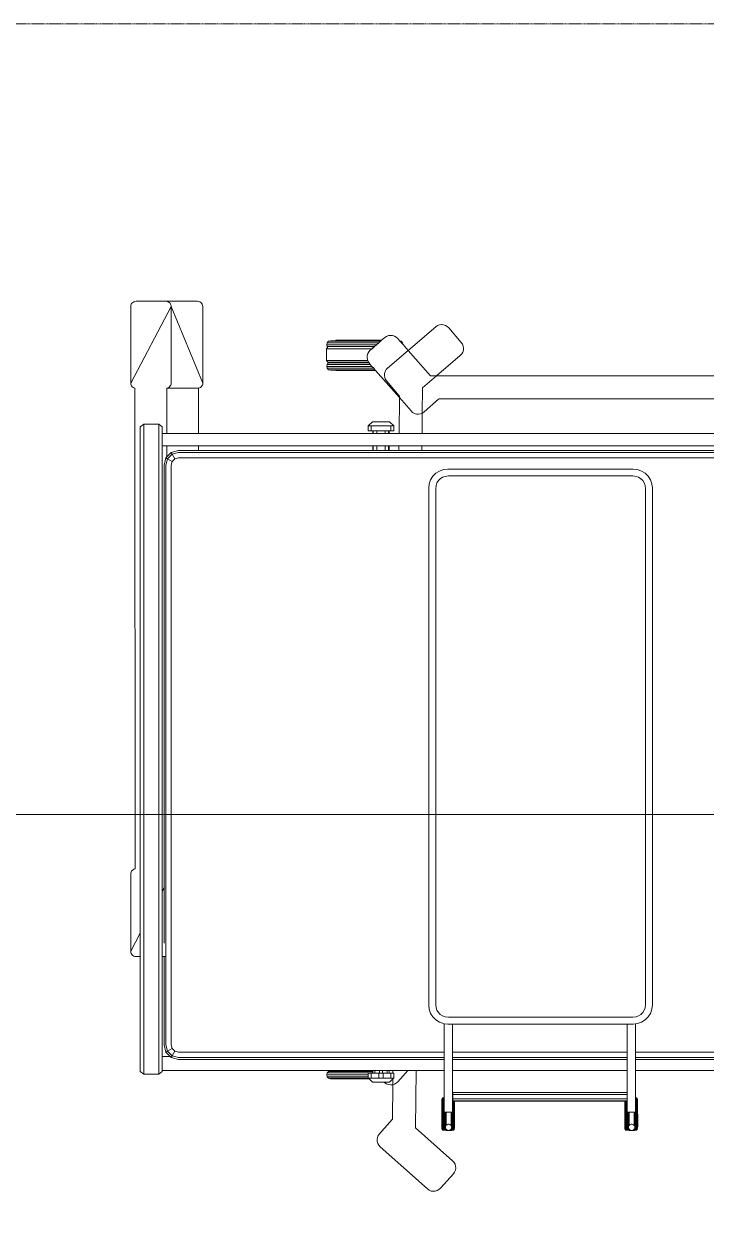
# Model space of a CAD drawing. Header units: millimetres. Extents: x -280308 to 6402717, y -14 to 2073074.
# Drawn here: x 16466 to 17595, y 553913 to 555898 of the extents above; entities that cross this region are included whole.
import ezdxf
from ezdxf.enums import TextEntityAlignment as Align

# ---------------------------------------------------------------- set-up
doc = ezdxf.new("R2010")
doc.units = ezdxf.units.MM
doc.linetypes.add('DASHED2', pattern=[0.375, 0.25, -0.125])
doc.layers.get('0').update_dxf_attribs({"lineweight": 0})
doc.layers.add('A-FURN-EQPM', color=177, linetype='Continuous', lineweight=0)
doc.layers.add('A-Z22-T-Anno_Text', color=152, linetype='Continuous', lineweight=9)
doc.styles.add('TGF_A', font='arial.ttf')

# ---------------------------------------------------------------- blocks, each defined once
blk = doc.blocks.new('A$C872eac23')
at = {"color": 0, "linetype": 'ByBlock', "lineweight": -2}
for p, q in [((-0.4909, -2.1111), (-0.4909, -0.0817)), ((-0.4821, -2.1111), (-0.4821, -0.0817)), ((0.5013, -0.0817), (0.5013, -1.3546)), ((0.5101, -0.0817), (0.5101, -1.3546)), ((0.5133, -0.0817), (0.5133, -1.3546)), ((-0.5224, -0.4326), (-0.5224, -1.7081)), ((-0.5019, -0.4326), (-0.5019, -1.7083)), ((-0.4941, -0.4326), (-0.4941, -1.7084)), ((-0.6176, -0.543), (-0.6176, -1.6843)), ((0.5317, -1.3546), (0.5317, -1.1233)), ((-0.5795, -1.2092), (-0.5795, -1.6803)), ((-0.4516, -1.3338), (-0.4457, -1.3301)), ((-0.4457, -1.3301), (-0.439, -1.3277)), ((-0.439, -1.3277), (-0.4317, -1.3268)), ((-0.4317, -1.3268), (0.4231, -1.3268)), ((0.4231, -1.3268), (0.4304, -1.3277)), ((0.4304, -1.3277), (0.4371, -1.3301)), ((0.4371, -1.3301), (0.443, -1.3338)), ((-0.4627, -1.3514), (-0.4603, -1.3447)), ((-0.4603, -1.3447), (-0.4566, -1.3388)), ((-0.4566, -1.3388), (-0.4516, -1.3338)), ((-0.4499, -1.3498), (-0.4514, -1.354)), ((-0.4475, -1.346), (-0.4499, -1.3498)), ((-0.4444, -1.3429), (-0.4475, -1.346)), ((-0.4406, -1.3405), (-0.4444, -1.3429)), ((-0.4364, -1.3389), (-0.4406, -1.3405)), ((-0.431, -1.3383), (-0.4364, -1.3389)), ((0.4225, -1.3383), (-0.431, -1.3383)), ((0.4278, -1.3389), (0.4225, -1.3383)), ((0.432, -1.3405), (0.4278, -1.3389)), ((0.4358, -1.3429), (0.432, -1.3405)), ((0.4389, -1.346), (0.4358, -1.3429)), ((0.4413, -1.3498), (0.4389, -1.346)), ((0.4429, -1.354), (0.4413, -1.3498)), ((0.443, -1.3338), (0.448, -1.3388)), ((0.448, -1.3388), (0.4517, -1.3447)), ((0.4517, -1.3447), (0.4541, -1.3514)), ((-0.4636, -1.3587), (-0.4627, -1.3514)), ((-0.4636, -1.6652), (-0.4636, -1.3587)), ((-0.4514, -1.354), (-0.4521, -1.3593)), ((-0.4521, -1.3593), (-0.4521, -1.6646)), ((0.4435, -1.3593), (0.4429, -1.354)), ((0.4435, -1.6646), (0.4435, -1.3593)), ((0.4545, -1.3546), (0.4541, -1.3514)), ((0.4545, -1.3546), (0.455, -1.3587)), ((0.5013, -1.3546), (0.4545, -1.3546)), ((0.455, -1.3587), (0.455, -1.3687)), ((0.455, -1.6575), (0.455, -1.3687)), ((0.455, -1.3687), (0.5013, -1.3687)), ((0.5101, -1.3546), (0.5013, -1.3546)), ((0.5013, -1.6575), (0.5013, -1.3687)), ((0.5013, -1.3687), (0.5101, -1.3687)), ((0.5133, -1.3546), (0.5101, -1.3546)), ((0.5101, -1.6575), (0.5101, -1.3687)), ((0.5101, -1.3687), (0.5133, -1.3687)), ((0.5317, -1.3546), (0.5133, -1.3546)), ((0.5133, -1.6575), (0.5133, -1.3687)), ((0.5133, -1.3687), (0.5317, -1.3687)), ((0.5767, -1.3546), (0.5317, -1.3546)), ((0.5317, -1.6575), (0.5317, -1.3687)), ((0.5317, -1.3687), (0.5679, -1.3687)), ((0.5679, -1.3687), (0.5679, -1.6573)), ((0.5679, -1.3687), (0.5683, -1.3687)), ((0.5683, -1.3687), (0.5683, -1.6573)), ((0.5714, -1.3687), (0.5683, -1.3687)), ((0.5714, -1.3687), (0.5714, -1.6573)), ((0.5714, -1.3687), (0.5786, -1.3687)), ((0.577, -1.353), (0.5766, -1.3544)), ((0.5766, -1.3544), (0.5767, -1.3546)), ((0.5821, -1.3544), (0.5766, -1.3544)), ((0.582, -1.3546), (0.5767, -1.3546)), ((0.578, -1.352), (0.577, -1.353)), ((0.577, -1.353), (0.6302, -1.353)), ((0.5781, -1.352), (0.578, -1.352)), ((0.5793, -1.3517), (0.5781, -1.352)), ((0.5781, -1.352), (0.629, -1.352)), ((0.5786, -1.3687), (0.5786, -1.6573)), ((0.5786, -1.3687), (0.5818, -1.3687)), ((0.5828, -1.3517), (0.5793, -1.3517)), ((0.5818, -1.3687), (0.5818, -1.6573)), ((0.5818, -1.3687), (0.5822, -1.3687)), ((0.582, -1.3546), (0.5821, -1.3544)), ((0.5822, -1.3546), (0.582, -1.3546)), ((0.5821, -1.3544), (0.5822, -1.3544)), ((0.5822, -1.3544), (0.6306, -1.3543)), ((0.5822, -1.3544), (0.5822, -1.3546)), ((0.5822, -1.3546), (0.6005, -1.3546)), ((0.5822, -1.3697), (0.5822, -1.3687)), ((0.5822, -1.3687), (0.6005, -1.3687)), ((0.5822, -1.3697), (0.6306, -1.3696)), ((0.5822, -1.3711), (0.5822, -1.3697)), ((0.583, -1.3513), (0.5828, -1.3517)), ((0.5828, -1.3517), (0.6247, -1.3516)), ((0.6245, -1.3512), (0.583, -1.3513)), ((0.6005, -1.3546), (0.6005, -1.3557)), ((0.6005, -1.3557), (0.6005, -1.356)), ((0.6005, -1.3557), (0.6302, -1.3557)), ((0.6005, -1.356), (0.6005, -1.3572)), ((0.6005, -1.3572), (0.6005, -1.3654)), ((0.6189, -1.3572), (0.6005, -1.3572)), ((0.6005, -1.3654), (0.6005, -1.3667)), ((0.6189, -1.3654), (0.6005, -1.3654)), ((0.6005, -1.3667), (0.6005, -1.3669)), ((0.6005, -1.3667), (0.6253, -1.3667)), ((0.6005, -1.3669), (0.6005, -1.3673)), ((0.6005, -1.3669), (0.6253, -1.3669)), ((0.6005, -1.3673), (0.629, -1.3672)), ((0.6005, -1.3673), (0.6005, -1.3683)), ((0.6005, -1.3683), (0.6302, -1.3682)), ((0.6005, -1.3683), (0.6005, -1.3687)), ((0.6085, -1.3559), (0.6099, -1.3559)), ((0.6129, -1.3559), (0.6149, -1.3559)), ((0.617, -1.3559), (0.6191, -1.3559)), ((0.6189, -1.3572), (0.6227, -1.3571)), ((0.6228, -1.3655), (0.6189, -1.3654)), ((0.6271, -1.3559), (0.6205, -1.3559)), ((0.6205, -1.3613), (0.6206, -1.3603)), ((0.6206, -1.3623), (0.6205, -1.3613)), ((0.6206, -1.3603), (0.6209, -1.3593)), ((0.6209, -1.3633), (0.6206, -1.3623)), ((0.6209, -1.3593), (0.6214, -1.3584)), ((0.6214, -1.3642), (0.6209, -1.3633)), ((0.6214, -1.3584), (0.622, -1.3576)), ((0.6221, -1.3649), (0.6214, -1.3642)), ((0.622, -1.3576), (0.6227, -1.3571)), ((0.6228, -1.3655), (0.6221, -1.3649)), ((0.6227, -1.3571), (0.6228, -1.357)), ((0.6228, -1.357), (0.6237, -1.3565)), ((0.6228, -1.3656), (0.6228, -1.3655)), ((0.6237, -1.3661), (0.6228, -1.3656)), ((0.6237, -1.3565), (0.6247, -1.3562)), ((0.6247, -1.3663), (0.6237, -1.3661)), ((0.6247, -1.3516), (0.6245, -1.3512)), ((0.6247, -1.3516), (0.6277, -1.3516)), ((0.6247, -1.3562), (0.6257, -1.3561)), ((0.6257, -1.3664), (0.6247, -1.3663)), ((0.6253, -1.3667), (0.6253, -1.3669)), ((0.6253, -1.3667), (0.6301, -1.3667)), ((0.6253, -1.3669), (0.6278, -1.3669)), ((0.6257, -1.3561), (0.6267, -1.3562)), ((0.6257, -1.3561), (0.6257, -1.3561)), ((0.6257, -1.3664), (0.6267, -1.3663)), ((0.6267, -1.3562), (0.6277, -1.3565)), ((0.6277, -1.3661), (0.6267, -1.3663)), ((0.6287, -1.3559), (0.6275, -1.3559)), ((0.6277, -1.3516), (0.6278, -1.3516)), ((0.6277, -1.3516), (0.6277, -1.3516)), ((0.6277, -1.3565), (0.6286, -1.357)), ((0.6286, -1.3656), (0.6277, -1.3661)), ((0.6278, -1.3516), (0.629, -1.352)), ((0.6278, -1.3669), (0.629, -1.3672)), ((0.6288, -1.3572), (0.6286, -1.357)), ((0.6286, -1.3656), (0.6289, -1.3654)), ((0.6288, -1.3654), (0.6286, -1.3656)), ((0.6288, -1.3572), (0.6289, -1.3572)), ((0.6288, -1.3572), (0.6293, -1.3576)), ((0.6294, -1.3649), (0.6288, -1.3654)), ((0.6288, -1.3654), (0.6289, -1.3654)), ((0.6289, -1.3572), (0.6293, -1.3576)), ((0.6289, -1.3572), (0.631, -1.3572)), ((0.6289, -1.3654), (0.6304, -1.3654)), ((0.629, -1.352), (0.6292, -1.352)), ((0.629, -1.3672), (0.6292, -1.3672)), ((0.6291, -1.3559), (0.6297, -1.3559)), ((0.6292, -1.352), (0.6302, -1.353)), ((0.6292, -1.3672), (0.6302, -1.3682)), ((0.6293, -1.3576), (0.63, -1.3584)), ((0.63, -1.3641), (0.6294, -1.3649)), ((0.63, -1.3559), (0.6298, -1.3559)), ((0.6302, -1.3557), (0.63, -1.3559)), ((0.6301, -1.3559), (0.63, -1.3559)), ((0.6305, -1.3593), (0.63, -1.3584)), ((0.6305, -1.3633), (0.63, -1.3641)), ((0.631, -1.3572), (0.6301, -1.3559)), ((0.631, -1.3654), (0.6301, -1.3667)), ((0.6302, -1.353), (0.6306, -1.3543)), ((0.6306, -1.3543), (0.6302, -1.3557)), ((0.6302, -1.3682), (0.6306, -1.3696)), ((0.6306, -1.3696), (0.6302, -1.371)), ((0.631, -1.3654), (0.6304, -1.3654)), ((0.6308, -1.3603), (0.6305, -1.3593)), ((0.6308, -1.3623), (0.6305, -1.3633)), ((0.6309, -1.3613), (0.6308, -1.3603)), ((0.6308, -1.3623), (0.6309, -1.3613)), ((0.631, -1.3572), (0.631, -1.3654)), ((0.5822, -1.3711), (0.6302, -1.371)), ((0.5822, -1.3721), (0.5822, -1.3711)), ((0.5822, -1.3721), (0.6291, -1.372)), ((0.5822, -1.3724), (0.5822, -1.3721)), ((0.5822, -1.6547), (0.5822, -1.3724)), ((0.5822, -1.3724), (0.583, -1.3724)), ((0.583, -1.3724), (0.583, -1.3725)), ((0.6246, -1.3724), (0.583, -1.3724)), ((0.583, -1.3725), (0.6245, -1.3725)), ((0.6246, -1.3724), (0.6245, -1.3725)), ((0.6246, -1.3724), (0.6277, -1.3724)), ((0.6278, -1.3723), (0.6277, -1.3724)), ((0.6279, -1.3724), (0.6278, -1.3723)), ((0.6291, -1.372), (0.6279, -1.3724)), ((0.6291, -1.372), (0.6292, -1.372)), ((0.6302, -1.371), (0.6292, -1.372)), ((-0.6972, -1.664), (-0.673, -1.6432)), ((-0.673, -1.6432), (-0.6701, -1.6413)), ((-0.6701, -1.6413), (-0.6669, -1.64)), ((-0.6669, -1.64), (-0.6636, -1.6396)), ((-0.6636, -1.6396), (-0.6602, -1.6398)), ((-0.6602, -1.6398), (-0.657, -1.6408)), ((-0.657, -1.6408), (-0.654, -1.6425)), ((-0.654, -1.6425), (-0.6514, -1.6449)), ((-0.6514, -1.6449), (-0.6176, -1.6843)), ((-0.7013, -1.6695), (-0.6996, -1.6665)), ((-0.6996, -1.6665), (-0.6972, -1.664)), ((-0.4627, -1.6725), (-0.4636, -1.6652)), ((-0.4521, -1.6646), (-0.4514, -1.6699)), ((0.4429, -1.6699), (0.4435, -1.6646)), ((0.455, -1.6652), (0.4542, -1.6716)), ((0.455, -1.6575), (0.455, -1.6652)), ((0.5013, -1.6575), (0.455, -1.6575)), ((0.5101, -1.6575), (0.5013, -1.6575)), ((0.5133, -1.6575), (0.5101, -1.6575)), ((0.5317, -1.6575), (0.5133, -1.6575)), ((0.5766, -1.6575), (0.5317, -1.6575)), ((0.5679, -1.6573), (0.5683, -1.6573)), ((0.5714, -1.6573), (0.5683, -1.6573)), ((0.5714, -1.6573), (0.5766, -1.6573)), ((0.5766, -1.6573), (0.5766, -1.6574)), ((0.5766, -1.6573), (0.5786, -1.6573)), ((0.5766, -1.6574), (0.5766, -1.6575)), ((0.5766, -1.6574), (0.5821, -1.6574)), ((0.5821, -1.6575), (0.5766, -1.6575)), ((0.5818, -1.6573), (0.5786, -1.6573)), ((0.5818, -1.6573), (0.5822, -1.6573)), ((0.5821, -1.6575), (0.5821, -1.6574)), ((0.5821, -1.6574), (0.5822, -1.6574)), ((0.5822, -1.6575), (0.5821, -1.6575)), ((0.5822, -1.655), (0.5822, -1.6547)), ((0.5822, -1.6547), (0.5828, -1.6547)), ((0.5822, -1.656), (0.5822, -1.655)), ((0.5822, -1.655), (0.629, -1.655)), ((0.5822, -1.6573), (0.5822, -1.656)), ((0.5822, -1.656), (0.6302, -1.656)), ((0.5822, -1.6574), (0.6306, -1.6573)), ((0.5822, -1.6574), (0.5822, -1.6575)), ((0.5822, -1.6575), (0.6005, -1.6575)), ((0.583, -1.6543), (0.5828, -1.6547)), ((0.5828, -1.6547), (0.6247, -1.6546)), ((0.6245, -1.6542), (0.583, -1.6543)), ((0.6005, -1.6575), (0.6005, -1.6587)), ((0.6005, -1.6587), (0.6005, -1.659)), ((0.6005, -1.6587), (0.6302, -1.6587)), ((0.6005, -1.659), (0.6005, -1.6602)), ((0.6005, -1.6602), (0.6005, -1.6685)), ((0.6189, -1.6602), (0.6005, -1.6602)), ((0.6085, -1.659), (0.6099, -1.659)), ((0.6129, -1.659), (0.6149, -1.659)), ((0.617, -1.6589), (0.6191, -1.6589)), ((0.6189, -1.6602), (0.6227, -1.6601)), ((0.6271, -1.6589), (0.6205, -1.6589)), ((0.6205, -1.6643), (0.6206, -1.6633)), ((0.6206, -1.6653), (0.6205, -1.6643)), ((0.6206, -1.6633), (0.6209, -1.6623)), ((0.6209, -1.6663), (0.6206, -1.6653)), ((0.6209, -1.6623), (0.6214, -1.6614)), ((0.6214, -1.6672), (0.6209, -1.6663)), ((0.6214, -1.6614), (0.622, -1.6606)), ((0.6221, -1.668), (0.6214, -1.6672)), ((0.622, -1.6606), (0.6227, -1.6601)), ((0.6227, -1.6601), (0.6228, -1.66)), ((0.6228, -1.66), (0.6237, -1.6595)), ((0.6237, -1.6595), (0.6247, -1.6592)), ((0.6247, -1.6546), (0.6245, -1.6542)), ((0.6247, -1.6546), (0.6277, -1.6546)), ((0.6247, -1.6592), (0.6257, -1.6591)), ((0.6257, -1.6591), (0.6267, -1.6592)), ((0.6257, -1.6591), (0.6257, -1.6591)), ((0.6263, -1.719), (0.6811, -1.6576)), ((0.6267, -1.6592), (0.6277, -1.6595)), ((0.6287, -1.6589), (0.6275, -1.6589)), ((0.6277, -1.6546), (0.6278, -1.6546)), ((0.6277, -1.6546), (0.6277, -1.6546)), ((0.6277, -1.6595), (0.6286, -1.66)), ((0.6278, -1.6546), (0.629, -1.655)), ((0.6288, -1.6602), (0.6286, -1.66)), ((0.6288, -1.6602), (0.6289, -1.6602)), ((0.6288, -1.6602), (0.6293, -1.6606)), ((0.6289, -1.6602), (0.6293, -1.6606)), ((0.6289, -1.6602), (0.631, -1.6602)), ((0.6292, -1.655), (0.629, -1.655)), ((0.6291, -1.6589), (0.6297, -1.6589)), ((0.6292, -1.655), (0.6302, -1.656)), ((0.6293, -1.6606), (0.63, -1.6614)), ((0.63, -1.6672), (0.6294, -1.6679)), ((0.63, -1.6589), (0.6298, -1.6589)), ((0.6302, -1.6587), (0.63, -1.6589)), ((0.6301, -1.6589), (0.63, -1.6589)), ((0.6305, -1.6623), (0.63, -1.6614)), ((0.6305, -1.6663), (0.63, -1.6672)), ((0.631, -1.6602), (0.6301, -1.6589)), ((0.6302, -1.656), (0.6306, -1.6573)), ((0.6306, -1.6573), (0.6302, -1.6587)), ((0.6308, -1.6633), (0.6305, -1.6623)), ((0.6308, -1.6653), (0.6305, -1.6663)), ((0.6309, -1.6643), (0.6308, -1.6633)), ((0.6308, -1.6653), (0.6309, -1.6643)), ((0.631, -1.6602), (0.631, -1.6684)), ((0.6811, -1.6576), (0.6837, -1.6552)), ((0.6837, -1.6552), (0.6867, -1.6536)), ((0.6867, -1.6536), (0.69, -1.6527)), ((0.69, -1.6527), (0.6933, -1.6525)), ((0.6933, -1.6525), (0.6967, -1.653)), ((0.6967, -1.653), (0.6999, -1.6543)), ((0.6999, -1.6543), (0.7028, -1.6563)), ((0.7028, -1.6563), (0.7265, -1.6775)), ((-0.7025, -1.6761), (-0.7023, -1.6728)), ((-0.702, -1.6794), (-0.7025, -1.6761)), ((-0.7023, -1.6728), (-0.7013, -1.6695)), ((-0.7008, -1.6827), (-0.702, -1.6794)), ((-0.6988, -1.6856), (-0.7008, -1.6827)), ((-0.6598, -1.731), (-0.6988, -1.6856)), ((-0.6176, -1.6843), (-0.5978, -1.7074)), ((-0.6176, -1.6941), (-0.6176, -1.6843)), ((-0.5795, -1.6803), (-0.5794, -1.6804)), ((-0.5794, -1.6804), (-0.5793, -1.6805)), ((-0.5794, -1.6804), (-0.5794, -1.6804)), ((-0.5793, -1.6805), (-0.5792, -1.6806)), ((-0.5792, -1.6806), (-0.5791, -1.6807)), ((-0.5792, -1.6806), (-0.5792, -1.6806)), ((-0.5791, -1.6807), (-0.5581, -1.7047)), ((-0.5791, -1.6807), (-0.5791, -1.6807)), ((-0.4603, -1.6793), (-0.4627, -1.6725)), ((-0.4566, -1.6852), (-0.4603, -1.6793)), ((-0.4516, -1.6901), (-0.4566, -1.6852)), ((-0.4514, -1.6699), (-0.4499, -1.6742)), ((-0.4499, -1.6742), (-0.4475, -1.6779)), ((-0.4475, -1.6779), (-0.4444, -1.6811)), ((-0.4444, -1.6811), (-0.4406, -1.6835)), ((-0.4406, -1.6835), (-0.4364, -1.685)), ((-0.4364, -1.685), (-0.431, -1.6856)), ((-0.431, -1.6856), (0.4225, -1.6856)), ((0.4225, -1.6856), (0.4278, -1.685)), ((0.4278, -1.685), (0.432, -1.6835)), ((0.432, -1.6835), (0.4358, -1.6811)), ((0.4358, -1.6811), (0.4389, -1.6779)), ((0.4389, -1.6779), (0.4413, -1.6742)), ((0.4413, -1.6742), (0.4429, -1.6699)), ((0.448, -1.6852), (0.443, -1.6901)), ((0.4517, -1.6793), (0.448, -1.6852)), ((0.4541, -1.6725), (0.4517, -1.6793)), ((0.4541, -1.6725), (0.4542, -1.6716)), ((0.4542, -1.6716), (0.5013, -1.6716)), ((0.5013, -2.1111), (0.5013, -1.6716)), ((0.5013, -1.6716), (0.5101, -1.6716)), ((0.5101, -2.1111), (0.5101, -1.6716)), ((0.5101, -1.6716), (0.5133, -1.6716)), ((0.5133, -2.1111), (0.5133, -1.6716)), ((0.5133, -1.6716), (0.5317, -1.6716)), ((0.5317, -1.7181), (0.5317, -1.6716)), ((0.5769, -1.6716), (0.5317, -1.6716)), ((0.5769, -1.6716), (0.5766, -1.6727)), ((0.5766, -1.6727), (0.6306, -1.6726)), ((0.5766, -1.6727), (0.577, -1.6741)), ((0.5769, -1.6716), (0.6005, -1.6716)), ((0.577, -1.6741), (0.6302, -1.674)), ((0.577, -1.6741), (0.578, -1.6751)), ((0.5782, -1.6751), (0.578, -1.6751)), ((0.5782, -1.6751), (0.6291, -1.675)), ((0.5782, -1.6751), (0.5794, -1.6754)), ((0.5794, -1.6754), (0.583, -1.6754)), ((0.583, -1.6754), (0.583, -1.6756)), ((0.583, -1.6754), (0.6246, -1.6754)), ((0.583, -1.6756), (0.6245, -1.6755)), ((0.6189, -1.6684), (0.6005, -1.6685)), ((0.6005, -1.6685), (0.6005, -1.6697)), ((0.6005, -1.6697), (0.6005, -1.6699)), ((0.6005, -1.6697), (0.6253, -1.6697)), ((0.6005, -1.6699), (0.6005, -1.6703)), ((0.6005, -1.6699), (0.6253, -1.6699)), ((0.6005, -1.6703), (0.6005, -1.6713)), ((0.6005, -1.6703), (0.629, -1.6703)), ((0.6005, -1.6713), (0.6005, -1.6716)), ((0.6005, -1.6713), (0.6302, -1.6713)), ((0.6228, -1.6685), (0.6189, -1.6684)), ((0.6228, -1.6685), (0.6221, -1.668)), ((0.6228, -1.6686), (0.6228, -1.6685)), ((0.6237, -1.6691), (0.6228, -1.6686)), ((0.6247, -1.6694), (0.6237, -1.6691)), ((0.6246, -1.6754), (0.6245, -1.6755)), ((0.6246, -1.6754), (0.6279, -1.6754)), ((0.6257, -1.6695), (0.6247, -1.6694)), ((0.6253, -1.6697), (0.6253, -1.6699)), ((0.6253, -1.6697), (0.6301, -1.6697)), ((0.6253, -1.6699), (0.6277, -1.6699)), ((0.6257, -1.6695), (0.6267, -1.6694)), ((0.6277, -1.6691), (0.6267, -1.6694)), ((0.6286, -1.6686), (0.6277, -1.6691)), ((0.6278, -1.6699), (0.6277, -1.6699)), ((0.6278, -1.6699), (0.6278, -1.6699)), ((0.6278, -1.6699), (0.629, -1.6703)), ((0.6291, -1.675), (0.6279, -1.6754)), ((0.6286, -1.6686), (0.6289, -1.6684)), ((0.6288, -1.6684), (0.6286, -1.6686)), ((0.6294, -1.6679), (0.6288, -1.6684)), ((0.6288, -1.6684), (0.6289, -1.6684)), ((0.6289, -1.6684), (0.6304, -1.6684)), ((0.629, -1.6703), (0.6292, -1.6703)), ((0.6292, -1.675), (0.6291, -1.675)), ((0.6292, -1.6703), (0.6302, -1.6713)), ((0.6302, -1.674), (0.6292, -1.675)), ((0.631, -1.6684), (0.6301, -1.6697)), ((0.6302, -1.6713), (0.6306, -1.6726)), ((0.6306, -1.6726), (0.6302, -1.674)), ((0.631, -1.6684), (0.6304, -1.6684)), ((0.7265, -1.6775), (0.7288, -1.6801)), ((0.7288, -1.6801), (0.7305, -1.6831)), ((0.7305, -1.6831), (0.7314, -1.6864)), ((0.7314, -1.6864), (0.7316, -1.6898)), ((-0.6598, -1.731), (-0.6176, -1.6941)), ((-0.5978, -1.7074), (-0.556, -1.7078)), ((-0.5581, -1.7047), (-0.5561, -1.7076)), ((-0.5561, -1.7076), (-0.556, -1.7078)), ((-0.4457, -1.6939), (-0.4516, -1.6901)), ((-0.439, -1.6963), (-0.4457, -1.6939)), ((-0.4317, -1.6971), (-0.439, -1.6963)), ((0.4231, -1.6971), (-0.4317, -1.6971)), ((0.4304, -1.6963), (0.4231, -1.6971)), ((0.4371, -1.6939), (0.4304, -1.6963)), ((0.443, -1.6901), (0.4371, -1.6939)), ((0.7277, -1.6992), (0.658, -1.7773)), ((0.7298, -1.6963), (0.7277, -1.6992)), ((0.7311, -1.6931), (0.7298, -1.6963)), ((0.7316, -1.6898), (0.7311, -1.6931)), ((-0.5596, -1.7263), (-0.5817, -1.7456)), ((-0.5572, -1.7237), (-0.5596, -1.7263)), ((-0.5555, -1.7207), (-0.5572, -1.7237)), ((-0.5224, -1.7081), (-0.556, -1.7078)), ((-0.556, -1.7078), (-0.5549, -1.7108)), ((-0.5546, -1.7175), (-0.5555, -1.7207)), ((-0.5549, -1.7108), (-0.5544, -1.7141)), ((-0.5544, -1.7141), (-0.5546, -1.7175)), ((-0.5224, -1.7081), (-0.5224, -1.7462)), ((-0.5019, -1.7083), (-0.4941, -1.7084)), ((-0.5019, -1.7083), (-0.5019, -1.7464)), ((-0.4941, -1.7084), (-0.4941, -1.7465)), ((0.5317, -1.7181), (0.6263, -1.719)), ((0.5317, -1.7319), (0.5317, -1.7181)), ((-0.6796, -1.7483), (-0.6754, -1.7447)), ((-0.6754, -1.7447), (-0.6749, -1.7426)), ((-0.6754, -1.7447), (-0.6749, -1.7442)), ((-0.6749, -1.7426), (-0.6726, -1.7403)), ((-0.6749, -1.7442), (-0.6726, -1.7421)), ((-0.6749, -1.7426), (-0.6749, -1.7442)), ((-0.6726, -1.7403), (-0.6695, -1.7395)), ((-0.6726, -1.7421), (-0.6695, -1.7395)), ((-0.6726, -1.7403), (-0.6726, -1.7421)), ((-0.6695, -1.7395), (-0.6598, -1.731)), ((-0.6306, -1.7651), (-0.6598, -1.731)), ((-0.5817, -1.7456), (-0.6268, -1.7851)), ((-0.5848, -1.746), (-0.609, -1.7667)), ((-0.5847, -1.7459), (-0.5848, -1.746)), ((-0.5848, -1.746), (-0.5848, -1.746)), ((-0.5846, -1.7458), (-0.5847, -1.7459)), ((-0.5847, -1.7459), (-0.5847, -1.7459)), ((-0.5845, -1.7457), (-0.5846, -1.7458)), ((-0.5844, -1.7456), (-0.5845, -1.7457)), ((-0.5845, -1.7457), (-0.5845, -1.7457)), ((-0.5817, -1.7456), (-0.5844, -1.7456)), ((-0.5817, -1.7456), (-0.5224, -1.7462)), ((-0.5224, -1.7462), (-0.5224, -1.7626)), ((-0.5019, -1.7464), (-0.4941, -1.7465)), ((-0.5019, -1.7464), (-0.5019, -1.7626)), ((-0.4941, -1.7465), (-0.4941, -1.7626)), ((0.5317, -1.7319), (0.5504, -1.7483)), ((0.5317, -1.7563), (0.5317, -1.7319)), ((-0.6848, -1.7605), (-0.6846, -1.7571)), ((-0.6843, -1.7638), (-0.6848, -1.7605)), ((-0.6846, -1.7571), (-0.6836, -1.7539)), ((-0.683, -1.767), (-0.6843, -1.7638)), ((-0.6836, -1.7539), (-0.6819, -1.7509)), ((-0.681, -1.7699), (-0.683, -1.767)), ((-0.6819, -1.7509), (-0.6796, -1.7483)), ((-0.628, -1.7675), (-0.6306, -1.7651)), ((-0.609, -1.7667), (-0.6119, -1.7687)), ((-0.5348, -1.7551), (-0.5416, -1.762)), ((-0.5416, -1.762), (-0.5416, -1.7903)), ((-0.5267, -1.7551), (-0.5348, -1.7551)), ((-0.5348, -1.7551), (-0.5348, -1.76)), ((-0.5267, -1.76), (-0.5348, -1.76)), ((-0.5348, -1.76), (-0.5348, -1.7922)), ((-0.5267, -1.7551), (-0.5267, -1.76)), ((-0.5267, -1.7626), (-0.5267, -1.76)), ((-0.5224, -1.7626), (-0.5267, -1.7626)), ((-0.5267, -1.7626), (-0.5267, -1.7634)), ((-0.5267, -1.7634), (-0.5224, -1.7634)), ((-0.5267, -1.7694), (-0.5267, -1.7634)), ((-0.5224, -1.7626), (-0.5224, -1.7634)), ((-0.5224, -1.7634), (-0.5224, -1.7694)), ((-0.4941, -1.7626), (-0.5019, -1.7626)), ((-0.5019, -1.7634), (-0.5019, -1.7626)), ((-0.5019, -1.7634), (-0.4941, -1.7634)), ((-0.5019, -1.7694), (-0.5019, -1.7634)), ((-0.4941, -1.7626), (-0.4941, -1.7634)), ((-0.4941, -1.7634), (-0.4941, -1.7694)), ((0.5363, -1.7563), (0.5317, -1.7563)), ((0.5317, -1.7626), (0.5317, -1.7563)), ((0.5363, -1.7626), (0.5317, -1.7626)), ((0.5317, -1.7658), (0.5317, -1.7626)), ((0.5317, -1.7658), (0.5363, -1.7658)), ((0.5317, -1.7738), (0.5317, -1.7658)), ((0.5444, -1.7551), (0.5363, -1.7551)), ((0.5363, -1.7563), (0.5363, -1.7551)), ((0.5363, -1.76), (0.5363, -1.7563)), ((0.5363, -1.76), (0.5363, -1.7626)), ((0.5363, -1.76), (0.5444, -1.76)), ((0.5363, -1.7626), (0.5363, -1.7658)), ((0.5363, -1.7725), (0.5363, -1.7658)), ((0.5456, -1.7564), (0.5444, -1.7551)), ((0.5444, -1.7551), (0.5444, -1.76)), ((0.5444, -1.76), (0.5444, -1.7725)), ((0.5511, -1.762), (0.5456, -1.7564)), ((0.5552, -1.7565), (0.5456, -1.7564)), ((0.5504, -1.7483), (0.5528, -1.7509)), ((0.5511, -1.7708), (0.5511, -1.762)), ((0.5539, -1.767), (0.5519, -1.7699)), ((0.5528, -1.7509), (0.5545, -1.7539)), ((0.5551, -1.7638), (0.5539, -1.767)), ((0.5545, -1.7539), (0.5552, -1.7565)), ((0.5556, -1.7605), (0.5551, -1.7638)), ((0.5552, -1.7565), (0.6122, -1.757)), ((0.5552, -1.7565), (0.5554, -1.7571)), ((0.5554, -1.7571), (0.5556, -1.7605)), ((0.6122, -1.757), (0.6126, -1.7574)), ((0.6364, -1.7786), (0.6126, -1.7574)), ((-0.6766, -1.775), (-0.681, -1.7699)), ((-0.6758, -1.7759), (-0.6766, -1.775)), ((-0.6766, -1.775), (-0.6766, -1.851)), ((-0.6749, -1.7769), (-0.6758, -1.7759)), ((-0.6758, -1.8514), (-0.6758, -1.7759)), ((-0.6726, -1.7796), (-0.6749, -1.7769)), ((-0.6749, -1.8627), (-0.6749, -1.7769)), ((-0.6693, -1.7833), (-0.6726, -1.7796)), ((-0.6726, -1.8651), (-0.6726, -1.7796)), ((-0.6661, -1.7869), (-0.6693, -1.7833)), ((-0.6693, -1.7833), (-0.6693, -1.866)), ((-0.6656, -1.7875), (-0.6661, -1.7869)), ((-0.6661, -1.7869), (-0.6661, -1.8651)), ((-0.6279, -1.7861), (-0.6303, -1.7882)), ((-0.625, -1.7692), (-0.628, -1.7675)), ((-0.6271, -1.7854), (-0.6279, -1.7861)), ((-0.6279, -1.7861), (-0.6279, -1.8627)), ((-0.6268, -1.7851), (-0.6271, -1.7854)), ((-0.6271, -1.7854), (-0.6271, -1.8511)), ((-0.6268, -1.851), (-0.6268, -1.7851)), ((-0.6218, -1.7702), (-0.625, -1.7692)), ((-0.6185, -1.7704), (-0.6218, -1.7702)), ((-0.6151, -1.77), (-0.6185, -1.7704)), ((-0.6119, -1.7687), (-0.6151, -1.77)), ((-0.5224, -1.7694), (-0.5267, -1.7694)), ((-0.5267, -1.7694), (-0.5267, -1.7829)), ((-0.5224, -1.7829), (-0.5267, -1.7829)), ((-0.5267, -1.7829), (-0.5267, -1.7888)), ((-0.5224, -1.7694), (-0.5224, -1.7829)), ((-0.5224, -1.7829), (-0.5224, -1.7888)), ((-0.4941, -1.7694), (-0.5019, -1.7694)), ((-0.5019, -1.7829), (-0.5019, -1.7694)), ((-0.4941, -1.7829), (-0.5019, -1.7829)), ((-0.5019, -1.7888), (-0.5019, -1.7829)), ((-0.4941, -1.7694), (-0.4941, -1.7829)), ((-0.4941, -1.7829), (-0.4941, -1.7888)), ((0.5317, -1.7738), (0.5363, -1.7738)), ((0.5317, -1.7785), (0.5317, -1.7738)), ((0.5317, -1.7785), (0.5363, -1.7785)), ((0.5317, -1.7865), (0.5317, -1.7785)), ((0.5317, -1.7865), (0.5363, -1.7865)), ((0.5317, -1.7896), (0.5317, -1.7865)), ((0.5363, -1.7725), (0.5444, -1.7725)), ((0.5363, -1.7738), (0.5363, -1.7725)), ((0.5363, -1.7785), (0.5363, -1.7738)), ((0.5363, -1.7798), (0.5363, -1.7785)), ((0.5363, -1.7798), (0.5444, -1.7798)), ((0.5363, -1.7865), (0.5363, -1.7798)), ((0.5363, -1.7865), (0.5363, -1.7896)), ((0.5444, -1.7798), (0.5444, -1.7725)), ((0.5444, -1.7798), (0.5444, -1.7922)), ((0.5519, -1.7699), (0.5511, -1.7708)), ((0.5511, -1.7903), (0.5511, -1.7708)), ((0.6393, -1.7806), (0.6364, -1.7786)), ((0.6424, -1.7819), (0.6393, -1.7806)), ((0.6458, -1.7825), (0.6424, -1.7819)), ((0.6491, -1.7823), (0.6458, -1.7825)), ((0.6524, -1.7813), (0.6491, -1.7823)), ((0.6554, -1.7797), (0.6524, -1.7813)), ((0.658, -1.7773), (0.6554, -1.7797)), ((-0.6627, -1.7909), (-0.6656, -1.7875)), ((-0.6656, -1.7912), (-0.6656, -1.7878)), ((-0.6601, -1.7938), (-0.6627, -1.7909)), ((-0.6627, -1.7909), (-0.6627, -1.8661)), ((-0.6575, -1.7962), (-0.6601, -1.7938)), ((-0.6545, -1.7979), (-0.6575, -1.7962)), ((-0.6512, -1.7988), (-0.6545, -1.7979)), ((-0.6479, -1.7991), (-0.6512, -1.7988)), ((-0.6445, -1.7986), (-0.6479, -1.7991)), ((-0.6434, -1.7981), (-0.6445, -1.7986)), ((-0.6414, -1.7973), (-0.6434, -1.7981)), ((-0.6434, -1.7981), (-0.6434, -1.8661)), ((-0.6404, -1.7967), (-0.6414, -1.7973)), ((-0.6399, -1.7963), (-0.6404, -1.7967)), ((-0.6404, -1.8528), (-0.6404, -1.7967)), ((-0.6391, -1.7957), (-0.6399, -1.7963)), ((-0.6399, -1.8528), (-0.6399, -1.7963)), ((-0.6384, -1.7953), (-0.6391, -1.7957)), ((-0.6391, -1.8627), (-0.6391, -1.7957)), ((-0.6367, -1.7938), (-0.6384, -1.7953)), ((-0.6335, -1.791), (-0.6367, -1.7938)), ((-0.6367, -1.8651), (-0.6367, -1.7938)), ((-0.6303, -1.7882), (-0.6335, -1.791)), ((-0.6335, -1.791), (-0.6335, -1.866)), ((-0.6303, -1.7882), (-0.6303, -1.8651)), ((-0.5348, -1.7971), (-0.5416, -1.7903)), ((-0.5267, -1.7922), (-0.5348, -1.7922)), ((-0.5348, -1.7971), (-0.5348, -1.7922)), ((-0.5267, -1.7971), (-0.5348, -1.7971)), ((-0.5224, -1.7888), (-0.5267, -1.7888)), ((-0.5267, -1.7888), (-0.5267, -1.7896)), ((-0.5224, -1.7896), (-0.5267, -1.7896)), ((-0.5267, -1.7922), (-0.5267, -1.7896)), ((-0.5267, -1.7922), (-0.5267, -1.7971)), ((-0.5224, -1.7888), (-0.5224, -1.7896)), ((-0.5224, -1.7896), (-0.5224, -2.0781)), ((-0.4941, -1.7888), (-0.5019, -1.7888)), ((-0.5019, -1.7896), (-0.5019, -1.7888)), ((-0.4941, -1.7896), (-0.5019, -1.7896)), ((-0.5019, -1.7896), (-0.5019, -2.0781)), ((-0.4941, -1.7888), (-0.4941, -1.7896)), ((-0.4941, -1.7896), (-0.4941, -2.0781)), ((0.5317, -1.7896), (0.5346, -1.7896)), ((0.5317, -1.7929), (0.5317, -1.7896)), ((0.5319, -1.7928), (0.5317, -1.7929)), ((0.5317, -1.7929), (0.5317, -1.8641)), ((0.5324, -1.7922), (0.5319, -1.7928)), ((0.5319, -1.8528), (0.5319, -1.7928)), ((0.5333, -1.7912), (0.5324, -1.7922)), ((0.5324, -1.7922), (0.5324, -1.8528)), ((0.5346, -1.7896), (0.5333, -1.7912)), ((0.5333, -1.7912), (0.5333, -1.8627)), ((0.5346, -1.7896), (0.5356, -1.7896)), ((0.5356, -1.7896), (0.5363, -1.7896)), ((0.5356, -1.7896), (0.5356, -1.8651)), ((0.5363, -1.7896), (0.5363, -1.7922)), ((0.5363, -1.7922), (0.5444, -1.7922)), ((0.5363, -1.7922), (0.5363, -1.7971)), ((0.5363, -1.7971), (0.5388, -1.7971)), ((0.5388, -1.7971), (0.542, -1.7971)), ((0.5388, -1.866), (0.5388, -1.7971)), ((0.542, -1.7971), (0.5444, -1.7971)), ((0.542, -1.8651), (0.542, -1.7971)), ((0.5444, -1.7959), (0.5444, -1.7922)), ((0.5444, -1.7971), (0.5444, -1.7959)), ((0.5444, -1.7971), (0.5452, -1.7962)), ((0.5444, -1.7971), (0.5444, -1.7971)), ((0.5444, -1.7971), (0.5444, -1.8027)), ((0.5444, -1.8627), (0.5444, -1.8027)), ((0.5452, -1.7962), (0.5455, -1.7959)), ((0.5452, -1.7962), (0.5452, -1.8511)), ((0.5455, -1.7959), (0.5511, -1.7903)), ((0.5455, -1.851), (0.5455, -1.7959)), ((-0.6766, -1.851), (-0.6758, -1.8514)), ((-0.6758, -1.8595), (-0.6758, -1.8514)), ((-0.6758, -1.8595), (-0.6749, -1.8627)), ((-0.6749, -1.8627), (-0.6726, -1.8651)), ((-0.6726, -1.8651), (-0.6693, -1.866)), ((-0.6693, -1.866), (-0.6661, -1.8651)), ((-0.6661, -1.8651), (-0.6653, -1.8643)), ((-0.6654, -1.8642), (-0.6653, -1.8643)), ((-0.6653, -1.8643), (-0.6627, -1.8661)), ((-0.6627, -1.8661), (-0.6434, -1.8661)), ((-0.6434, -1.8661), (-0.6404, -1.864)), ((-0.6404, -1.8528), (-0.6399, -1.8528)), ((-0.6404, -1.864), (-0.6404, -1.8528)), ((-0.6399, -1.8595), (-0.6399, -1.8528)), ((-0.6399, -1.8595), (-0.6391, -1.8627)), ((-0.6391, -1.8627), (-0.6367, -1.8651)), ((-0.6367, -1.8651), (-0.6335, -1.866)), ((-0.6335, -1.866), (-0.6303, -1.8651)), ((-0.6303, -1.8651), (-0.6279, -1.8627)), ((-0.6279, -1.8627), (-0.6271, -1.8595)), ((-0.6271, -1.8511), (-0.6268, -1.851)), ((-0.6271, -1.8511), (-0.6271, -1.8595)), ((0.5317, -1.8641), (0.5319, -1.864)), ((0.5317, -1.8641), (0.5317, -2.1382)), ((0.5319, -1.8528), (0.5324, -1.8528)), ((0.5319, -1.864), (0.5319, -1.8528)), ((0.5324, -1.8595), (0.5324, -1.8528)), ((0.5324, -1.8595), (0.5333, -1.8627)), ((0.5333, -1.8627), (0.5356, -1.8651)), ((0.5356, -1.8651), (0.5388, -1.866)), ((0.5388, -1.866), (0.542, -1.8651)), ((0.542, -1.8651), (0.5444, -1.8627)), ((0.5444, -1.8627), (0.5452, -1.8595)), ((0.5452, -1.8511), (0.5455, -1.851)), ((0.5452, -1.8511), (0.5452, -1.8595)), ((-0.7409, -2.0779), (-0.7411, -2.0799)), ((-0.7411, -2.0799), (-0.7411, -2.1321)), ((-0.7402, -2.076), (-0.7409, -2.0779)), ((-0.7392, -2.0744), (-0.7402, -2.076)), ((-0.7378, -2.073), (-0.7392, -2.0744)), ((-0.7362, -2.0719), (-0.7378, -2.073)), ((-0.7343, -2.0713), (-0.7362, -2.0719)), ((-0.7323, -2.071), (-0.7343, -2.0713)), ((-0.6059, -2.071), (-0.7323, -2.1233)), ((-0.6059, -2.071), (-0.7323, -2.071)), ((-0.6042, -2.0712), (-0.6059, -2.071)), ((-0.6025, -2.0717), (-0.6042, -2.0712)), ((-0.601, -2.0725), (-0.6025, -2.0717)), ((-0.5997, -2.0736), (-0.601, -2.0725)), ((-0.5986, -2.0749), (-0.5997, -2.0736)), ((-0.5978, -2.0764), (-0.5986, -2.0749)), ((-0.5973, -2.0781), (-0.5978, -2.0764)), ((-0.5973, -2.1303), (-0.5973, -2.0781)), ((-0.5224, -2.0781), (-0.5973, -2.0781)), ((-0.5224, -2.0781), (-0.5224, -2.1303)), ((-0.4941, -2.0781), (-0.5019, -2.0781)), ((-0.5019, -2.1303), (-0.5019, -2.0781)), ((-0.4941, -2.1111), (-0.4941, -2.0781)), ((-0.7378, -2.1252), (-0.7362, -2.1242)), ((-0.7362, -2.1242), (-0.7343, -2.1235)), ((-0.7343, -2.1235), (-0.7323, -2.1233)), ((-0.7323, -2.1233), (-0.6059, -2.1233)), ((-0.6059, -2.1903), (-0.7323, -2.1233)), ((-0.6059, -2.1233), (-0.6042, -2.1235)), ((-0.6042, -2.1235), (-0.6025, -2.124)), ((-0.6025, -2.124), (-0.601, -2.1248)), ((-0.4941, -2.1111), (-0.4909, -2.1232)), ((-0.4909, -2.1111), (-0.4881, -2.1215)), ((-0.4909, -2.1232), (-0.4881, -2.1215)), ((-0.4909, -2.1232), (-0.4837, -2.1303)), ((-0.4881, -2.1215), (-0.4805, -2.1171)), ((-0.4881, -2.1215), (-0.4805, -2.1292)), ((-0.4821, -2.1111), (-0.4805, -2.1171)), ((-0.4805, -2.1171), (-0.476, -2.1215)), ((-0.4805, -2.1292), (-0.476, -2.1215)), ((-0.476, -2.1215), (-0.47, -2.1232)), ((-0.47, -2.1232), (0.4892, -2.1232)), ((0.4892, -2.1232), (0.4952, -2.1215)), ((0.4952, -2.1215), (0.4996, -2.1171)), ((0.4996, -2.1292), (0.4952, -2.1215)), ((0.4996, -2.1171), (0.5013, -2.1111)), ((0.5073, -2.1215), (0.4996, -2.1171)), ((0.4996, -2.1292), (0.5073, -2.1215)), ((0.5073, -2.1215), (0.5101, -2.1111)), ((0.5101, -2.1232), (0.5073, -2.1215)), ((0.5084, -2.1248), (0.5101, -2.1232)), ((0.5101, -2.1232), (0.5133, -2.1111)), ((-0.7411, -2.1321), (-0.7409, -2.1301)), ((-0.7411, -2.1814), (-0.7411, -2.1321)), ((-0.7409, -2.1301), (-0.7402, -2.1283)), ((-0.7402, -2.1283), (-0.7392, -2.1266)), ((-0.7392, -2.1266), (-0.7378, -2.1252)), ((-0.601, -2.1248), (-0.5997, -2.1259)), ((-0.5997, -2.1259), (-0.5986, -2.1272)), ((-0.5986, -2.1272), (-0.5978, -2.1287)), ((-0.5978, -2.1287), (-0.5973, -2.1303)), ((-0.5973, -2.1303), (-0.5224, -2.1303)), ((-0.5378, -2.1439), (-0.5333, -2.1382)), ((-0.5378, -2.1439), (-0.5378, -2.1688)), ((-0.5378, -2.1439), (0.538, -2.1439)), ((-0.5333, -2.1382), (-0.5224, -2.1382)), ((-0.5224, -2.1303), (-0.5224, -2.1382)), ((-0.5224, -2.1382), (-0.5019, -2.1382)), ((-0.5019, -2.1303), (-0.4837, -2.1303)), ((-0.5019, -2.1382), (-0.5019, -2.1303)), ((-0.5019, -2.1382), (0.2351, -2.1382)), ((-0.4837, -2.1303), (-0.4821, -2.132)), ((-0.4821, -2.132), (-0.4805, -2.1292)), ((-0.4821, -2.132), (-0.47, -2.1352)), ((-0.4805, -2.1292), (-0.47, -2.132)), ((-0.47, -2.132), (0.4892, -2.132)), ((-0.47, -2.1352), (0.2295, -2.1352)), ((0.2351, -2.1382), (0.2295, -2.1352)), ((0.2295, -2.1352), (0.3208, -2.1352)), ((0.2351, -2.1382), (0.3433, -2.1382)), ((0.3433, -2.1333), (0.3433, -2.1352)), ((0.3433, -2.1352), (0.4892, -2.1352)), ((0.3433, -2.1352), (0.3433, -2.1382)), ((0.3433, -2.1382), (0.5084, -2.1382)), ((0.4892, -2.132), (0.4996, -2.1292)), ((0.4892, -2.1352), (0.5013, -2.132)), ((0.5013, -2.132), (0.4996, -2.1292)), ((0.5013, -2.132), (0.5084, -2.1248)), ((0.5084, -2.1248), (0.5084, -2.1382)), ((0.5084, -2.1382), (0.5317, -2.1382)), ((0.5335, -2.1382), (0.5317, -2.1382)), ((0.538, -2.1439), (0.5335, -2.1382)), ((0.538, -2.1688), (0.538, -2.1439)), ((-0.7409, -2.1835), (-0.7411, -2.1814)), ((-0.7402, -2.1853), (-0.7409, -2.1835)), ((-0.5973, -2.1833), (-0.5978, -2.1849)), ((0.1981, -2.1832), (-0.5973, -2.1833)), ((-0.5378, -2.1688), (-0.5333, -2.1746)), ((-0.5378, -2.1688), (0.538, -2.1688)), ((-0.5333, -2.1746), (0.3045, -2.1746)), ((0.1986, -2.1849), (0.1981, -2.1832)), ((0.3344, -2.1903), (0.3045, -2.1746)), ((0.3045, -2.1746), (0.3433, -2.1746)), ((0.3431, -2.1835), (0.3424, -2.1853)), ((0.3433, -2.1814), (0.3431, -2.1835)), ((0.3433, -2.1746), (0.3433, -2.1814)), ((0.3433, -2.1746), (0.5335, -2.1746)), ((0.5335, -2.1746), (0.538, -2.1688)), ((-0.7392, -2.187), (-0.7402, -2.1853)), ((-0.7378, -2.1883), (-0.7392, -2.187)), ((-0.7362, -2.1894), (-0.7378, -2.1883)), ((-0.7343, -2.19), (-0.7362, -2.1894)), ((-0.7323, -2.1903), (-0.7343, -2.19)), ((-0.6059, -2.1903), (-0.7323, -2.1903)), ((-0.6042, -2.1901), (-0.6059, -2.1903)), ((-0.6025, -2.1896), (-0.6042, -2.1901)), ((-0.601, -2.1888), (-0.6025, -2.1896)), ((-0.5997, -2.1877), (-0.601, -2.1888)), ((-0.5986, -2.1864), (-0.5997, -2.1877)), ((-0.5978, -2.1849), (-0.5986, -2.1864)), ((0.1995, -2.1864), (0.1986, -2.1849)), ((0.2005, -2.1877), (0.1995, -2.1864)), ((0.2018, -2.1888), (0.2005, -2.1877)), ((0.2033, -2.1896), (0.2018, -2.1888)), ((0.205, -2.1901), (0.2033, -2.1896)), ((0.2068, -2.1903), (0.205, -2.1901)), ((0.3344, -2.1903), (0.2068, -2.1903)), ((0.3365, -2.19), (0.3344, -2.1903)), ((0.3383, -2.1894), (0.3365, -2.19)), ((0.34, -2.1883), (0.3383, -2.1894)), ((0.3414, -2.187), (0.34, -2.1883)), ((0.3424, -2.1853), (0.3414, -2.187))]:
    blk.add_line(p, q, dxfattribs=at)
blk = doc.blocks.new('A$C3304e30a')
at = {"color": 0, "linetype": 'DASHED2', "lineweight": -2, "ltscale": 6}
blk.add_lwpolyline([(52850, -17050), (48650, -17050), (48650, -19450), (52850, -19450)], close=True, dxfattribs=at)
at = {"color": 0, "linetype": 'ByBlock', "lineweight": -2, "xscale": 1000.000000000003, "yscale": 1000.000000000003, "zscale": 1000.000000000003, "rotation": 270}
blk.add_blockref('A$C872eac23', (52700, -18250), dxfattribs=at)
blk = doc.blocks.new('*U540')
at = {"lineweight": -2}
blk.add_line((19.23314, 0), (14.55073, 0), dxfattribs=at)
at = {"color": 7, "lineweight": -2, "style": 'TGF_A', "flags": 8}
for tag, height, p in [('NOTE1', 0.0625, (0, 0.3375)), ('DET', 0.09375, (0, 0.09612)), ('SHT', 0.075, (0, -0.10211)), ('NOTE2', 0.0625, (0, -0.39942))]:
    blk.add_attdef(tag, text='', height=height, dxfattribs=at).set_placement(p, align=Align.MIDDLE)
blk = doc.blocks.new('A$Cba193409')
at = {"layer": 'A-Z22-T-Anno_Text', "color": 7, "xscale": 4266.666666600002, "yscale": 4266.666666600002, "zscale": 4266.666666600002}
blk.add_blockref('*U540', (-74879.7, -18683), dxfattribs=at)
blk = doc.blocks.new('4')
at = {"layer": 'A-FURN-EQPM', "color": 0, "linetype": 'ByBlock', "lineweight": -2, "ltscale": 0.25}
blk.add_blockref('A$Cba193409', (22557.9, 573273.3), dxfattribs=at)
at = {"layer": 'A-FURN-EQPM', "ltscale": 0.25}
blk.add_blockref('A$C3304e30a', (-33867.1, 572948.3), dxfattribs=at)

msp = doc.modelspace()

# ---------------------------------------------------------------- block references
msp.add_blockref('4', (0, 0))

doc.saveas('drawing.dxf')
